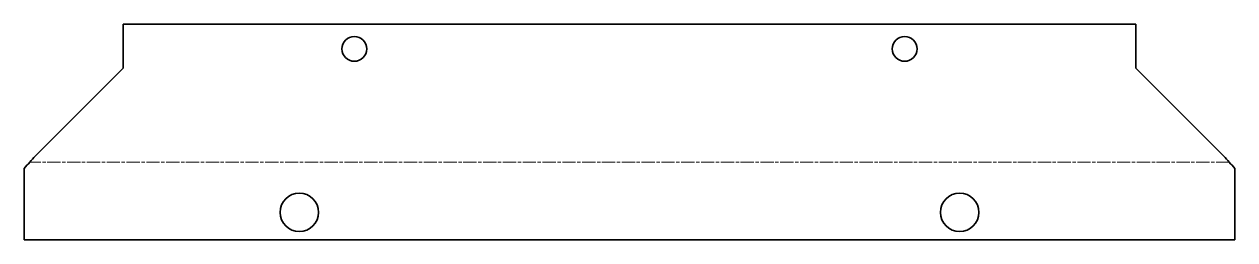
# Model space of a CAD drawing. Header units: inches. Extents: x 0 to 220, y 0 to 39.
import ezdxf

# ---------------------------------------------------------------- set-up
doc = ezdxf.new("R2010")
doc.units = ezdxf.units.IN
doc.header["$MEASUREMENT"] = 0
doc.linetypes.add('Chain', pattern=[13.68, 9.12, -1.14, 2.28, -1.14])
doc.layers.add('SIMUMAK Bend Centerline (ISO)', color=7, linetype='Chain', lineweight=9)
doc.layers.add('SIMUMAK Visible (ISO)', color=7, linetype='Continuous', lineweight=35)

# ---------------------------------------------------------------- blocks, each defined once
blk = doc.blocks.new('CD-IND-31-CSFS-01_Sheet_2_CD-IND-31-CSFS-01 (desplegada)')
at = {"layer": 'SIMUMAK Bend Centerline (ISO)', "ltscale": 0.263158}
blk.add_line((109, -5.5), (-109, -5.5), dxfattribs=at)
at = {"layer": 'SIMUMAK Visible (ISO)'}
for p, q in [((-92, 19.63), (92, 19.63)), ((-92, 11.63), (-92, 19.63)), ((92, 19.63), (92, 11.63)), ((-108, -4.37), (-92, 11.63)), ((92, 11.63), (108, -4.37)), ((-110, -19.63), (-110, -6.63)), ((110, -6.63), (110, -19.63)), ((110, -19.63), (-110, -19.63))]:
    blk.add_line(p, q, dxfattribs=at)
for centre, radius in [((-50, 15.13), 2.25), ((50, 15.13), 2.25), ((-60, -14.63), 3.5), ((60, -14.63), 3.5)]:
    blk.add_circle(centre, radius, dxfattribs=at)
for points in [[(-110, -6.63), (-109.33, -5.88), (-108.67, -5.12), (-108, -4.37)], [(108, -4.37), (108.67, -5.12), (109.33, -5.88), (110, -6.63)]]:
    blk.add_open_spline(points, degree=3, dxfattribs=at)

msp = doc.modelspace()

# ---------------------------------------------------------------- block references
msp.add_blockref('CD-IND-31-CSFS-01_Sheet_2_CD-IND-31-CSFS-01 (desplegada)', (110, 19.63))

doc.saveas('drawing.dxf')
